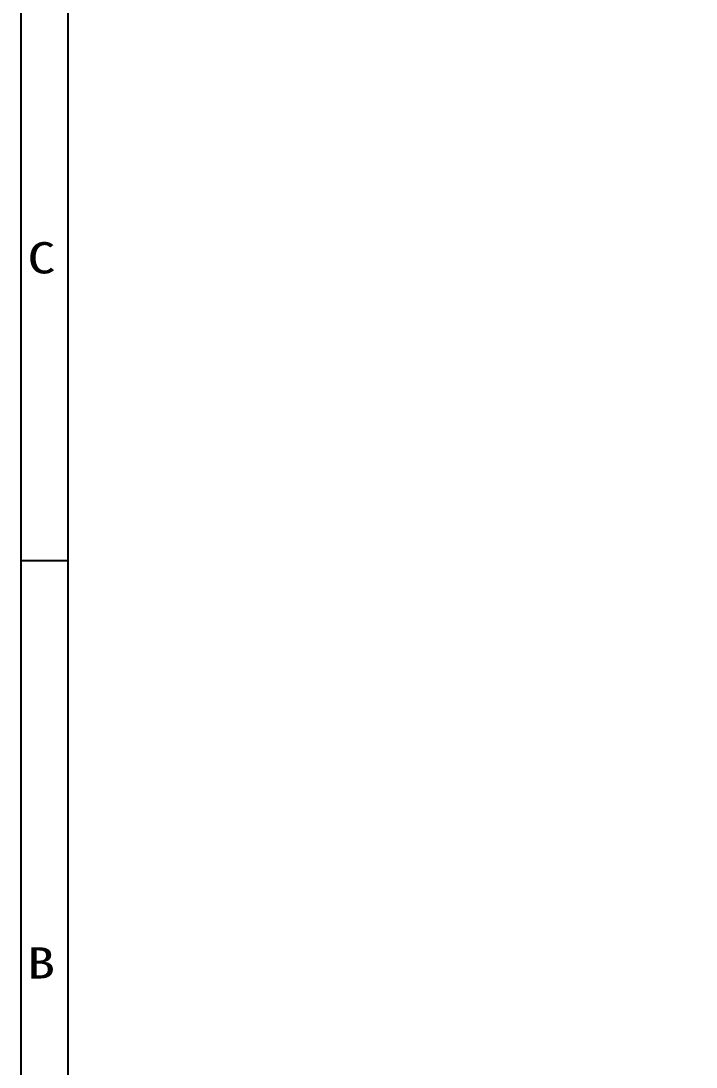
# Model space of a CAD drawing. Header units: millimetres. Extents: x 753 to 1632, y 352 to 973.
# Drawn here: x 752.7 to 886.5, y 570.2 to 777.6 of the extents above; entities that cross this region are included whole.
import ezdxf
from ezdxf.enums import TextEntityAlignment as Align

# ---------------------------------------------------------------- set-up
doc = ezdxf.new("R2010")
doc.units = ezdxf.units.MM
doc.header["$LTSCALE"] = 30.734
doc.layers.add('TK', color=7, linetype='CONTINUOUS')
doc.styles.get("Standard").update_dxf_attribs({"font": 'txt', "width": 0.85})

msp = doc.modelspace()

# ---------------------------------------------------------------- linework, layer by layer
at = {"layer": 'TK', "color": 5, "linetype": 'ByBlock'}
msp.add_line((761.96633, 963.33176), (761.96633, 375.62424), dxfattribs=at)
at = {"layer": 'TK', "color": 3, "linetype": 'ByBlock', "ltscale": 5}
msp.add_line((761.96633, 670.55479), (752.67368, 670.55479), dxfattribs=at)
msp.add_lwpolyline([(1631.71478, 972.62441), (752.67368, 972.62441), (752.67368, 366.3316), (1631.71478, 366.3316)], close=True, dxfattribs=at)

# ---------------------------------------------------------------- texts
at = {"layer": 'TK', "color": 3, "linetype": 'ByBlock', "ltscale": 3, "width": 1.349163}
for s, p, p2 in [('C', (753.96322, 727.5343), (759.53535, 727.5343)), ('B', (753.88781, 587.72484), (759.45994, 587.72484))]:
    msp.add_text(s, height=6.1951, dxfattribs=at).set_placement(p, p2, align=Align.FIT)

doc.saveas('drawing.dxf')
